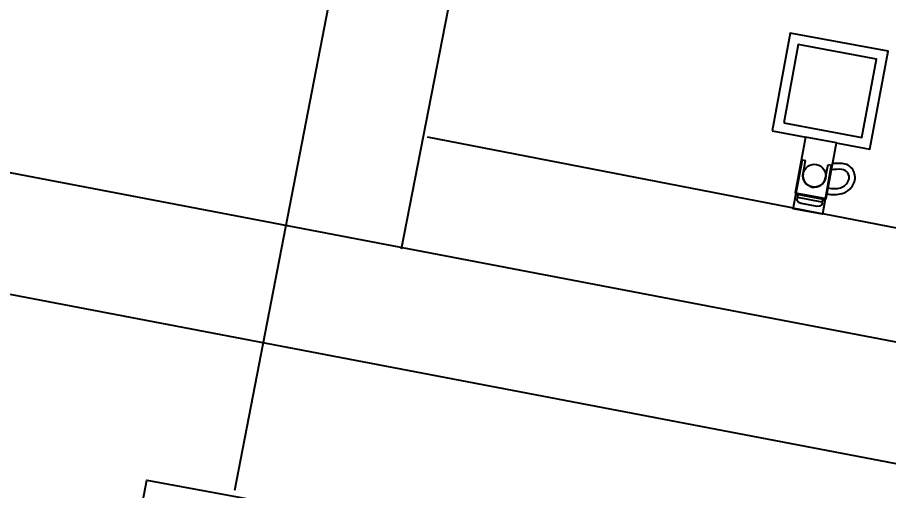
# Model space of a CAD drawing. Extents: x -678889171 to 586587, y -792238163 to 335485.
# Drawn here: x 58626 to 59501, y 39018 to 39493 of the extents above; entities that cross this region are included whole.
import ezdxf

# ---------------------------------------------------------------- set-up
doc = ezdxf.new("R2010")
doc.units = 0
doc.header["$MEASUREMENT"] = 0
doc.set_wipeout_variables(frame=1)
for name, color, linetype in [('E-POW-WIR-NO', 4, 'Continuous'), ('XR-A-9TH-FLOOR$0$A-ANNO-SYMB', 252, 'Continuous'), ('XR-Typ22$0$A-WALL', 252, 'Continuous'), ('XR-Typ22$0$XR-A-2ND-FLOOR$0$XR-A-TYP-2-3-4-5-6$0$A-FURN-SANT', 252, 'Continuous'), ('XR-Typ22$0$XR-A-2ND-FLOOR$0$XR-A-TYP-2-4-5-6$0$A-FURN-SANT', 252, 'Continuous'), ('XR-Typ22$0$XR-A-2ND-FLOOR$0$XR-A-TYP-2-4-5-6$0$XR-A-TYP-2-4-6-7-8$0$A-GLAZ', 252, 'Continuous')]:
    doc.layers.add(name, color=color, linetype=linetype)

# ---------------------------------------------------------------- blocks, each defined once
blk = doc.blocks.new('*U1090')
at = {"layer": 'XR-Typ22$0$XR-A-2ND-FLOOR$0$XR-A-TYP-2-4-5-6$0$XR-A-TYP-2-4-6-7-8$0$A-GLAZ'}
for p, q in [((80476.44, 59997.12), (79976.1, 59997.12)), ((79976.1, 59947.12), (80476.44, 59947.12)), ((79976.1, 59897.12), (80476.44, 59897.12))]:
    blk.add_line(p, q, dxfattribs=at)
blk.add_lwpolyline([(79926.1, 60147.12), (80526.44, 60147.12)], dxfattribs=at)
for points in [[(79926.1, 59997.12), (79976.1, 59997.12), (79976.1, 59897.12), (79926.1, 59897.12)], [(80476.44, 59997.12), (80526.44, 59997.12), (80526.44, 59897.12), (80476.44, 59897.12)]]:
    blk.add_lwpolyline(points, close=True, dxfattribs=at)
blk = doc.blocks.new('XR-Typ22$0$XR-A-2ND-FLOOR$0$XR-A-TYP-2-4-5-6$0$Main builing-00$0$210915_PA_Layout$0$Xref_Tower B_01-09F|Gutter1')
blk.add_wipeout([(0, 0), (0, -0.1), (0.1, -0.1), (0.1, 0)]).dxf.layer = 'XR-Typ22$0$XR-A-2ND-FLOOR$0$XR-A-TYP-2-4-5-6$0$A-FURN-SANT'
at = {"layer": 'XR-Typ22$0$XR-A-2ND-FLOOR$0$XR-A-TYP-2-4-5-6$0$A-FURN-SANT'}
for points in [[(0, 0), (0.1, 0), (0.1, -0.1), (0, -0.1)], [(0.01, -0.01), (0.09, -0.01), (0.09, -0.09), (0.01, -0.09)]]:
    blk.add_lwpolyline(points, close=True, dxfattribs=at)
blk = doc.blocks.new('XR-Typ22$0$XR-A-2ND-FLOOR$0$XR-A-TYP-2-4-5-6$0$Main builing-00$0$210915_PA_Layout$0$A$C42064D30')
blk.add_wipeout([(15.73, -72.9), (15.73, -16.18), (14.84, -15.64), (14.84, 0), (-15, 0), (-14.84, -15.64), (-15.73, -16.18), (-15.73, -20.9), (-19.53, -20.99), (-24.67, -21.76), (-29.65, -23.42), (-34.11, -26.18), (-37.54, -29.89), (-40.13, -34.81), (-40.85, -39.28), (-40.39, -43.43), (-38.84, -47.12), (-36.38, -50.1), (-33.01, -52.17), (-28.53, -53.66), (-23.93, -53.53), (-19.14, -52.69), (-15.73, -51.75), (-15.73, -45.48), (-19.53, -46.54), (-24.97, -47.57), (-28.86, -47.57), (-31.13, -46.54), (-33.39, -44.53), (-34.63, -41.55), (-34.63, -37.99), (-33.78, -35.27), (-32.23, -32.48), (-29.83, -30.48), (-26.07, -28.47), (-21.92, -27.37), (-17.58, -26.78), (-15.73, -26.9), (-15.73, -20.9), (-15.73, -72.9)]).dxf.layer = 'XR-Typ22$0$XR-A-2ND-FLOOR$0$XR-A-TYP-2-4-5-6$0$A-FURN-SANT'
at = {"layer": 'XR-Typ22$0$XR-A-2ND-FLOOR$0$XR-A-TYP-2-4-5-6$0$A-FURN-SANT'}
for points in [[(-11.5, -50), (-14.5, -50), (-15, 0), (15, 0), (14.5, -50), (11.5, -50)], [(-14.84, -15.64), (-15, 0), (15, 0), (14.84, -15.64)], [(15.73, -16.18), (-15.73, -16.18)], [(-13.48, -14.82), (13.48, -14.82)], [(-12.37, -11.79), (12.37, -11.79)], [(-11.5, -36.39), (-11.5, -50)], [(11.5, -36.39), (11.5, -50)]]:
    blk.add_lwpolyline(points, dxfattribs=at)
blk.add_lwpolyline([(-15.73, -72.9), (15.73, -72.9), (15.73, -16.18), (13.48, -14.82), (12.37, -11.79), (12.95, -11.18), (12.95, -9.34), (10.92, -7.56), (8.16, -6.9), (-8.16, -6.9), (-10.92, -7.56), (-12.95, -9.34), (-12.95, -11.18), (-12.37, -11.79), (-13.48, -14.82), (-15.73, -16.18)], close=True, dxfattribs=at)
for points in [[(-15.58, -20.9, 0.127976), (-30.7, -24.01, 0.250832), (-40.64, -37.89, 0.487455), (-25.18, -53.61, 0.040635), (-15.73, -51.75, 0.040635)], [(-15.73, -26.9, 0.129566), (-28.05, -29.4, 0.250832), (-34.69, -38.67, 0.487455), (-25.86, -47.65, 0.048655), (-15.73, -45.48, 0.044421)]]:
    blk.add_lwpolyline(points, format="xyb", dxfattribs=at)
blk.add_circle((0, -36.39), 11.5, dxfattribs=at)
blk.add_arc((0, -36.39), 11.5, 0, 180, dxfattribs=at)
blk = doc.blocks.new('XR-Typ22')
at = {"layer": 'XR-Typ22$0$A-WALL'}
for p, q in [((63828.93, 25354.47), (61366.23, 25825.45)), ((63805.79, 25236.72), (61343.45, 25707.63))]:
    blk.add_line(p, q, dxfattribs=at)
at = {"layer": 'XR-Typ22$0$XR-A-2ND-FLOOR$0$XR-A-TYP-2-3-4-5-6$0$A-FURN-SANT'}
blk.add_lwpolyline([(61384.22, 24606.07), (61556.5, 25506.71), (62197.71, 25388.5), (62169.17, 25235.58), (63239.86, 25040.86)], dxfattribs=at)
at = {"layer": 'XR-Typ22$0$XR-A-2ND-FLOOR$0$XR-A-TYP-2-4-5-6$0$A-FURN-SANT', "extrusion": (5.24669e-07, -5.95911e-08, 1)}
blk.add_line((61812.53, 25738.98, 0), (62000.37, 26702.91, 0), dxfattribs=at)
at = {"layer": 'XR-Typ22$0$XR-A-2ND-FLOOR$0$XR-A-TYP-2-4-5-6$0$A-FURN-SANT', "extrusion": (-5.17766e-07, 1.32054e-07, -1), "xscale": 1000.000000000014, "yscale": 1000.000000000014, "zscale": -1000.000000000018, "rotation": 190.5270900259291}
blk.add_blockref('XR-Typ22$0$XR-A-2ND-FLOOR$0$XR-A-TYP-2-4-5-6$0$Main builing-00$0$210915_PA_Layout$0$Xref_Tower B_01-09F|Gutter1', (-62184.75, 25857.34, -0.03), dxfattribs=at)
at = {"layer": 'XR-Typ22$0$XR-A-2ND-FLOOR$0$XR-A-TYP-2-4-5-6$0$XR-A-TYP-2-4-6-7-8$0$A-GLAZ', "extrusion": (-5.11982e-08, 7.17422e-08, 1), "rotation": 79.14576572018179}
blk.add_blockref('*U1090', (105161.84, -63842.25, 0), dxfattribs=at)
at = {"layer": 'XR-Typ22$0$XR-A-2ND-FLOOR$0$XR-A-TYP-2-4-5-6$0$A-FURN-SANT', "extrusion": (5.17766e-07, -1.32054e-07, 1), "rotation": 169.4729099740704}
blk.add_blockref('XR-Typ22$0$XR-A-2ND-FLOOR$0$XR-A-TYP-2-4-5-6$0$Main builing-00$0$210915_PA_Layout$0$A$C42064D30', (62220.59, 25776.53, 0.03), dxfattribs=at)
at = {"layer": 'XR-Typ22$0$XR-A-2ND-FLOOR$0$XR-A-TYP-2-4-5-6$0$A-FURN-SANT', "extrusion": (5.24669e-07, -5.95911e-08, 1)}
blk.add_line((61838.32, 25851.41, 0), (63162.1, 25594.62, 0), dxfattribs=at)

msp = doc.modelspace()

# ---------------------------------------------------------------- block references
at = {"layer": 'XR-A-9TH-FLOOR$0$A-ANNO-SYMB'}
msp.add_blockref('XR-Typ22', (-2800.43, 13522.12), dxfattribs=at)

# ---------------------------------------------------------------- next in the draw order: linework, layer by layer
at = {"layer": 'E-POW-WIR-NO'}
msp.add_line((59179.91, 40749.36, 0), (58844.17, 39018.33, 0), dxfattribs=at)

doc.saveas('drawing.dxf')
